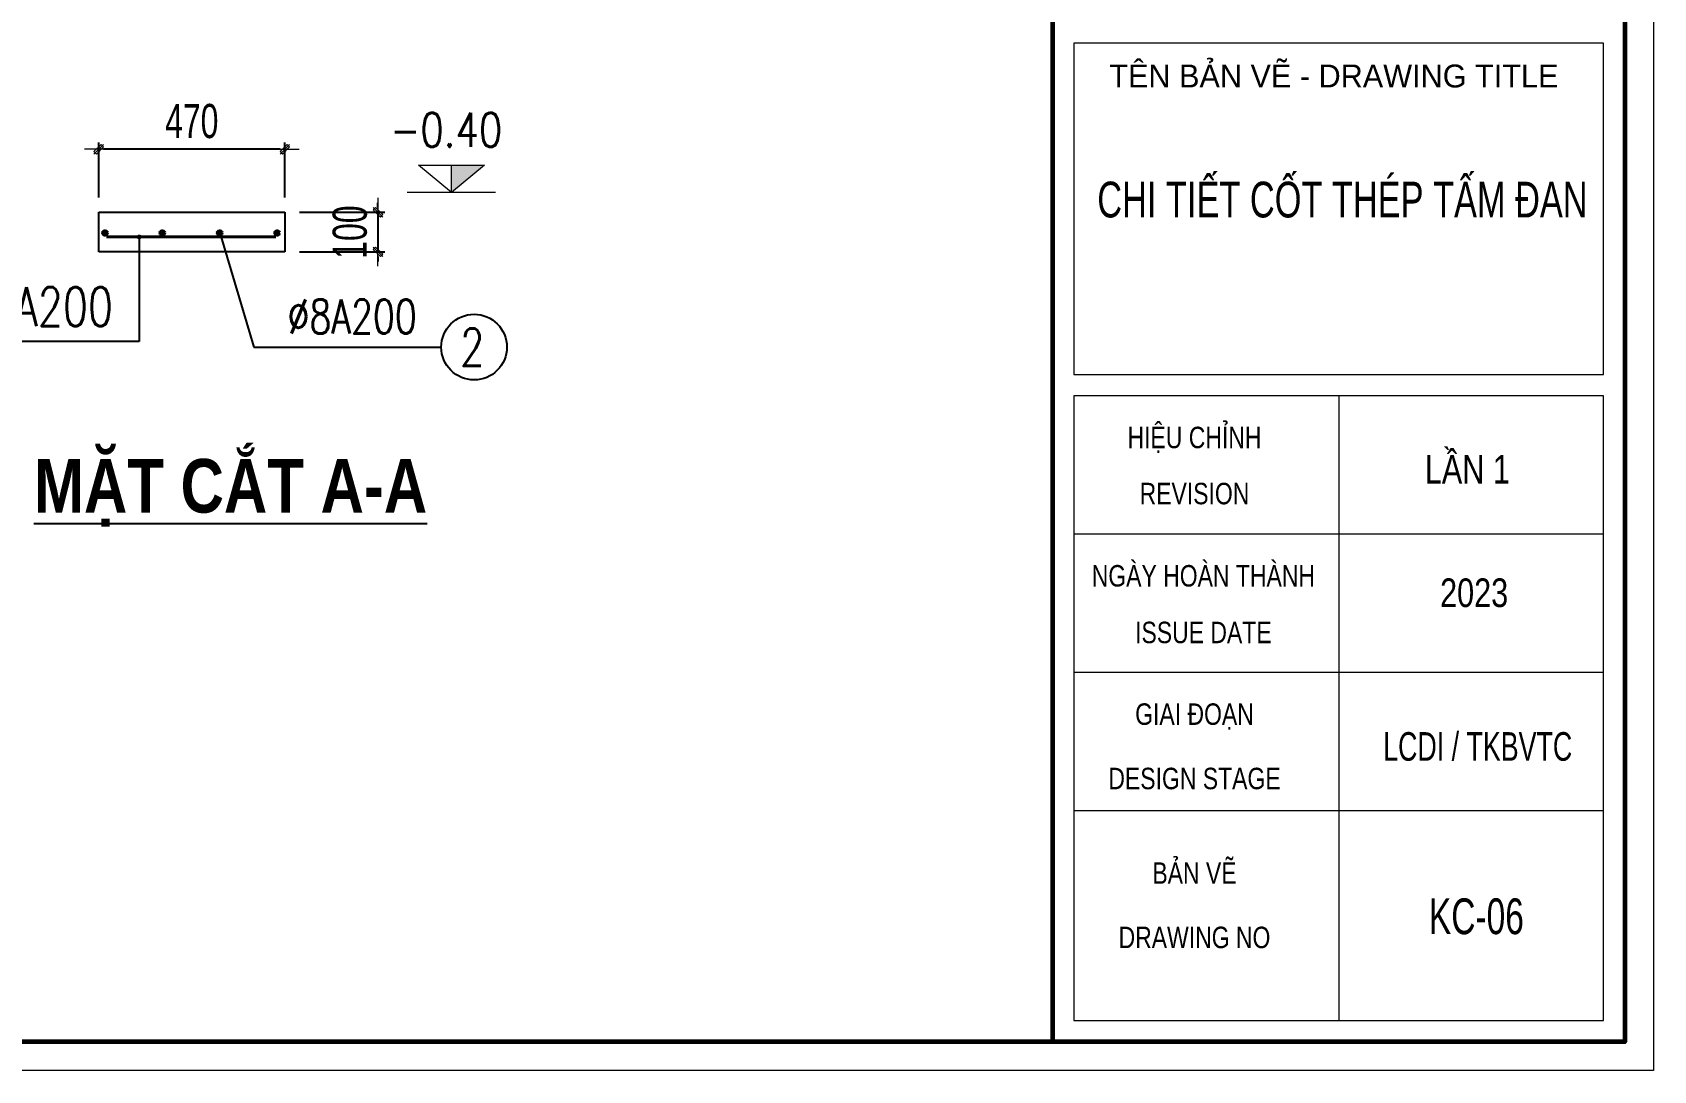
# Model space of a CAD drawing. Header units: millimetres. Extents: x -182770 to 489476, y -561170 to -280028.
# Drawn here: x 57297 to 73676, y -555531 to -545037 of the extents above; entities that cross this region are included whole.
import ezdxf
from ezdxf.enums import TextEntityAlignment as Align

# ---------------------------------------------------------------- set-up
doc = ezdxf.new("R2010")
doc.units = ezdxf.units.MM
doc.header["$MEASUREMENT"] = 0
doc.header["$PDMODE"] = 32
doc.layers.get('Defpoints').update_dxf_attribs({"color": 1})
for name, color, linetype, lineweight in [('Dim', 252, 'Continuous', 13), ('Khungten_LCDI', 7, 'Continuous', 5), ('LC Dim', 8, 'Continuous', 18), ('LC Net dam2', 6, 'Continuous', 40), ('LC Net dam3', 1, 'Continuous', 60), ('LC Net thay', 63, 'Continuous', 25), ('LC Text1', 3, 'Continuous', 20), ('LC Text2', 7, 'Continuous', 25)]:
    doc.layers.add(name, color=color, linetype=linetype, lineweight=lineweight)
doc.styles.add('HOATBIF', font='hoatbif.shx', dxfattribs={"width": 0.7})
doc.styles.add('Khungten', font='VHAVAN.TTF', dxfattribs={"width": 0.9, "height": 5000})
doc.styles.add('LC 1', font='VHAVANB.TTF')
doc.styles.add('LC 3', font='vnsimli.shx', dxfattribs={"width": 0.75})
doc.styles.add('LC3', font='VHARIALB.TTF', dxfattribs={"width": 0.8})
doc.styles.add('T1', font='Vnsimli.shx', dxfattribs={"width": 0.8})
doc.styles.add('Title', font='VHBLACK.TTF', dxfattribs={"width": 0.8})
doc.dimstyles.new('1-170', dxfattribs={"dimscale": 138, "dimtxt": 2.5, "dimasz": 0.35, "dimexe": 0.5, "dimexo": 0, "dimgap": 0.8, "dimtad": 1, "dimdec": 0, "dimzin": 0, "dimdsep": 46, "dimtxsty": 'HOATBIF', "dimblk1": 'DOT', "dimblk2": 'DOT', "dimsah": 1, "dimcen": -1, "dimdle": 1, "dimclrd": 256, "dimclre": 256, "dimclrt": 4, "dimadec": 3, "dimazin": 2, "dimtfac": 0.333333, "dimtdec": 0, "dimtix": 1, "dimtmove": 2, "dimatfit": 3, "dimldrblk": 'DOT', "dimfxl": 1, "dimtvp": 0.833333, "dimtolj": 1, "dimtzin": 0, "dimarcsym": 0})

# ---------------------------------------------------------------- blocks, each defined once
blk = doc.blocks.new('lcdi fix')
at = {"layer": 'Defpoints', "lineweight": 0}
blk.add_lwpolyline([(-1200, -14850), (-1200, 14850), (40800, 14850), (40800, -14850)], close=True, dxfattribs=at)
at = {"layer": 'Khungten_LCDI', "color": 5, "lineweight": 60}
blk.add_line((36600, 14650), (36600, -14650), dxfattribs=at)
at = {"layer": 'Khungten_LCDI', "color": 5, "lineweight": 25}
blk.add_line((40600, -14650), (40600, 14650), dxfattribs=at)
at = {"layer": 'Khungten_LCDI', "color": 9, "lineweight": 15}
for p, q in [((38600, -10133), (38600, -14500)), ((40450, -11100), (36750, -11100)), ((40450, -12067), (36750, -12067)), ((40450, -13033), (36750, -13033))]:
    blk.add_line(p, q, dxfattribs=at)
at = {"layer": 'Khungten_LCDI', "color": 5, "lineweight": 60}
blk.add_lwpolyline([(0, -14650), (0, 14650), (40600, 14650), (40600, -14650)], close=True, dxfattribs=at)
at = {"layer": 'Khungten_LCDI', "color": 9, "lineweight": 15}
for points in [[(36750, -9983), (40450, -9983), (40450, -7667), (36750, -7667)], [(36750, -14500), (40450, -14500), (40450, -10133), (36750, -10133)]]:
    blk.add_lwpolyline(points, close=True, dxfattribs=at)
at = {"color": 7, "style": 'Khungten'}
blk.add_text('tªn b¶n vÏ - drawing title', height=160, dxfattribs=at).set_placement((38566, -7977), align=Align.CENTER)
at = {"color": 7}
for s, height, style, width, p in [('hiÖu chØnh', 150, 'Khungten', 0.8, (37592, -10499)), ('revision', 150, 'Khungten', 0.8, (37592, -10891)), ('ngµy hoµn thµnh', 150, 'Khungten', 0.8, (37654, -11466)), ('issue date', 150, 'Khungten', 0.8, (37654, -11862)), ('giai ®o¹n', 150, 'Khungten', 0.8, (37592, -12433)), ('lcdi / tkBVTC', 200, 'Title', 0.7, (39571, -12684)), ('design stage', 150, 'Khungten', 0.8, (37592, -12883)), ('b¶n vÏ', 150, 'Khungten', 0.8, (37592, -13544)), ('drawing nO', 150, 'Khungten', 0.8, (37592, -13994))]:
    blk.add_text(s, height=height, dxfattribs=dict(at, style=style, width=width)).set_placement(p, align=Align.CENTER)
at = {"color": 7, "style": 'Khungten', "width": 0.8}
for tag, p in [('REVISION', (39499, -10746)), ('NGAYHT', (39546, -11609))]:
    blk.add_attdef(tag, text='', height=200, dxfattribs=at).set_placement(p, align=Align.CENTER)
at = {"layer": 'LC Text1', "color": 3, "style": 'LC 1', "width": 1.834006}
for tag, p, p2 in [('TENBANVE1', (36913, -8886), (40339, -8886)), ('TENBANVE2', (36913, -9562), (40339, -9562))]:
    blk.add_attdef(tag, text='', height=250, dxfattribs=at).set_placement(p, p2, align=Align.FIT)
at = {"layer": 'LC Text1', "style": 'Title', "width": 0.7}
blk.add_attdef('SOBANVE', text='', height=250, dxfattribs=at).set_placement((39562, -13896), align=Align.CENTER)
blk = doc.blocks.new('DOT')
at = {"layer": 'LC Dim'}
blk.add_line((-3, 0), (3, 0), dxfattribs=at)
at = {"layer": 'LC Dim', "color": 4}
blk.add_line((-1, -1), (1, 1), dxfattribs=at)
blk.add_lwpolyline([(0.5, 1), (-1, -0.5), (-0.5, -1), (1, 0.5)], close=True, dxfattribs=at)
blk = doc.blocks.new('*D905')
at = {"layer": 'Defpoints', "color": 0, "transparency": 16777216}
for p in [(59994, -546855), (59994, -547255), (60788, -547255)]:
    blk.add_point(p, dxfattribs=at)
at = {"layer": 'LC Dim', "lineweight": -2, "transparency": 16777216}
for p, q in [((59994, -546855), (60857, -546855)), ((60788, -546806), (60788, -546758)), ((60788, -546855), (60788, -547255)), ((59994, -547255), (60857, -547255)), ((60788, -547303), (60788, -547351))]:
    blk.add_line(p, q, dxfattribs=at)
at = {"layer": 'LC Dim', "lineweight": -2, "transparency": 16777216, "xscale": 48.3, "yscale": 48.3, "zscale": 48.3}
for p, rotation in [((60788, -546855), 270), ((60788, -547255), 90)]:
    blk.add_blockref('DOT', p, dxfattribs=dict(at, rotation=rotation))
at = {"layer": 'LC Dim', "color": 4, "transparency": 16777216, "insert": (60505, -547055), "char_height": 345, "attachment_point": 5, "rotation": 90, "style": 'HOATBIF'}
blk.add_mtext('\\A1;100', dxfattribs=at)
blk = doc.blocks.new('_Dot')
at = {"color": 0, "linetype": 'ByBlock', "lineweight": -2}
blk.add_line((-0.5, 0), (-1, 0), dxfattribs=at)
at = {"color": 0, "linetype": 'ByBlock', "const_width": 0.5}
blk.add_lwpolyline([(-0.25, 0, 1), (0.25, 0, 1)], format="xyb", close=True, dxfattribs=at)
blk = doc.blocks.new('*D906')
at = {"layer": 'Defpoints', "color": 0, "transparency": 16777216}
for p in [(57967, -546218), (57967, -546706), (59847, -546706)]:
    blk.add_point(p, dxfattribs=at)
at = {"layer": 'LC Dim', "lineweight": -2, "transparency": 16777216}
for p, q in [((57967, -546706), (57967, -546149)), ((59799, -546218), (58016, -546218)), ((59847, -546706), (59847, -546149))]:
    blk.add_line(p, q, dxfattribs=at)
at = {"layer": 'LC Dim', "lineweight": -2, "transparency": 16777216, "xscale": 48.3, "yscale": 48.3, "zscale": 48.3, "rotation": 180}
blk.add_blockref('DOT', (57967, -546218), dxfattribs=at)
at = {"layer": 'LC Dim', "lineweight": -2, "transparency": 16777216, "xscale": 48.3, "yscale": 48.3, "zscale": 48.3}
blk.add_blockref('DOT', (59847, -546218), dxfattribs=at)
at = {"layer": 'LC Dim', "color": 4, "transparency": 16777216, "insert": (58907, -545935), "char_height": 345, "attachment_point": 5, "style": 'HOATBIF'}
blk.add_mtext('\\A1;470', dxfattribs=at)
blk = doc.blocks.new('theptron1')
at = {"layer": 'LC Net dam3'}
for p, q in [((-0.5, 0), (0.5, 0)), ((-0.35, 0.35), (0.35, -0.35)), ((0.35, 0.35), (-0.35, -0.35)), ((0, 0.5), (0, -0.5))]:
    blk.add_line(p, q, dxfattribs=at)
blk.add_circle((0, 0), 0.5, dxfattribs=at)
blk = doc.blocks.new('*U755')
at = {"layer": 'LC Dim', "xscale": 31.59771428557757, "yscale": 31.59771428557757, "zscale": 31.59771428557757, "rotation": 2.045408488889489}
blk.add_blockref('theptron1', (0, 0), dxfattribs=at)
blk = doc.blocks.new('*U756')
at = {"layer": 'Dim', "color": 0, "linetype": 'ByBlock', "lineweight": -2, "transparency": 16777216}
for p in [(0, 0), (580, 0), (1160, 0), (1740, 0)]:
    blk.add_blockref('*U755', p, dxfattribs=at)
blk = doc.blocks.new('TIEUDE1')
at = {"layer": 'LC Text2', "color": 7, "style": 'LC 1'}
blk.add_attdef('TIªU§Ò', text='', height=5, dxfattribs=at).set_placement((0, 0), align=Align.BOTTOM_CENTER)
blk.add_attdef('TL', text='', height=3, dxfattribs=at).set_placement((0, -2), align=Align.TOP_CENTER)
blk = doc.blocks.new('Caodo1')
at = {"layer": 'LC Text1'}
blk.add_hatch(color=4, dxfattribs=at).paths.add_polyline_path([(0, 200), (0, 0), (243, 200)])
at = {"layer": 'LC Text1', "color": 4}
for p, q in [((0, 0), (0, 200)), ((324, 0), (-324, 0))]:
    blk.add_line(p, q, dxfattribs=at)
blk.add_lwpolyline([(-243, 200), (243, 200), (0, 0), (0, 0)], close=True, dxfattribs=at)
at = {"layer": 'LC Text1', "color": 4, "style": 'T1', "width": 0.8}
blk.add_attdef('%%P0,00', text='', height=250, dxfattribs=at).set_placement((-39, 460), align=Align.MIDDLE_CENTER)

msp = doc.modelspace()

# ---------------------------------------------------------------- linework, layer by layer
at = {"layer": 'LC Net dam2'}
msp.add_line((58044.9, -547104.3), (59757.2, -547104.3), dxfattribs=at)
at = {"layer": 'LC Net thay', "ltscale": 0.2}
for p, q in [((57967.3, -546854.5), (59847.3, -546854.5)), ((57967.3, -547254.5), (57967.3, -546854.5)), ((59847.3, -546854.5), (59847.3, -547254.5)), ((59847.3, -547254.5), (57967.3, -547254.5))]:
    msp.add_line(p, q, dxfattribs=at)
at = {"layer": 'LC Text2', "ltscale": 100}
msp.add_circle((61759.6, -548218.1), 331.6, dxfattribs=at)

# ---------------------------------------------------------------- block references
at = {"layer": 'Dim'}
msp.add_blockref('*U756', (58029.4, -547064.1), dxfattribs=at)
at = {"layer": 'LC Net thay'}
ref = msp.add_blockref('lcdi fix', (14685.4, -534059.7), dxfattribs=dict(at, xscale=1.44585, yscale=1.44585, zscale=1.44585))
ref.add_attrib('NGAYHT', '2023', dxfattribs={"layer": 'LC Text1', "height": 289.17, "style": 'Khungten', "width": 0.8}).set_placement((71863.1, -550845.1), align=Align.CENTER)
ref.add_attrib('REVISION', 'lÇn 1', dxfattribs={"layer": 'LC Text1', "height": 289.17, "style": 'Khungten', "width": 0.8}).set_placement((71794.7, -549597.2), align=Align.CENTER)
ref.add_attrib('SOBANVE', 'KC-06', dxfattribs={"layer": 'LC Text1', "height": 361.46, "style": 'Title', "width": 0.7}).set_placement((71886.1, -554151.5), align=Align.CENTER)
ref.add_attrib('TENBANVE1', 'CHI TIÕT CèT THÐP TÊM §AN', dxfattribs={"layer": 'LC Text1', "height": 361.462, "style": 'Title', "width": 0.619583}).set_placement((68055.6, -546907.2), (73009.8, -546907.2), align=Align.FIT)
at = {"layer": 'LC Text1'}
ref = msp.add_blockref('Caodo1', (61530.9, -546654.5), dxfattribs=dict(at, xscale=1.376999964283859, yscale=1.376999964283859, zscale=1.376999964283859))
ref.add_attrib('%%P0,00', '-0.40', dxfattribs={"layer": 'LC Text2', "color": 1, "height": 344.25, "style": 'T1', "width": 0.8}).set_placement((61477.1, -546021.8), align=Align.MIDDLE_CENTER)
at = {"layer": 'LC Text2'}
ref = msp.add_blockref('TIEUDE1', (59299, -550053.8), dxfattribs=dict(at, xscale=110.1599971429216, yscale=110.1599971429216, zscale=110.1599971429216))
ref.add_attrib('TIªU§Ò', '%%UmÆt c¾t a-a', dxfattribs={"color": 7, "height": 542.473, "style": 'LC3', "width": 0.8}).set_placement((59299, -550053.8), align=Align.BOTTOM_CENTER)

# ---------------------------------------------------------------- texts
at = {"layer": 'LC Text2', "linetype": 'ByBlock', "style": 'LC 3', "width": 0.75}
for height, p in [(393.43, (56618.8, -548005.4)), (344.25, (59874.5, -548080.7))]:
    msp.add_text('%%C8A200', height=height, dxfattribs=at).set_placement(p)
at = {"layer": 'LC Text2', "ltscale": 100, "style": 'LC 3', "width": 0.75}
msp.add_text('2', height=378.7, dxfattribs=at).set_placement((61740.9, -548218.1), align=Align.MIDDLE_CENTER)

# ---------------------------------------------------------------- dimensions: what is measured, and where the dimension line sits
at = {"layer": 'LC Dim'}
dim = msp.add_linear_dim(base=(57967.3, -546217.7), p1=(59847.3, -546705.7), p2=(57967.3, -546705.7), dimstyle='1-170', override={"dimlfac": 0.25}, dxfattribs=at)
dim.commit()
dim.dimension.update_dxf_attribs({"geometry": '*D906', "text_midpoint": (58907.3, -545934.8)})
dim = msp.add_linear_dim(base=(60787.5, -547254.5), p1=(59994.1, -546854.5), p2=(59994.1, -547254.5), angle=90, dimstyle='1-170', override={"dimlfac": 0.25}, dxfattribs=at)
dim.commit()
dim.dimension.update_dxf_attribs({"geometry": '*D905', "text_midpoint": (60504.6, -547054.5)})

# ---------------------------------------------------------------- leaders
for points in [[(58376.5, -547104.3), (58376.5, -548162.4), (56557, -548162.4)], [(59189.4, -547064.1), (59534.2, -548218.1), (61428, -548218.1)]]:
    msp.add_leader(points, dimstyle='1-170', override={"dimlfac": 0.25}, dxfattribs=at)

doc.saveas('drawing.dxf')
